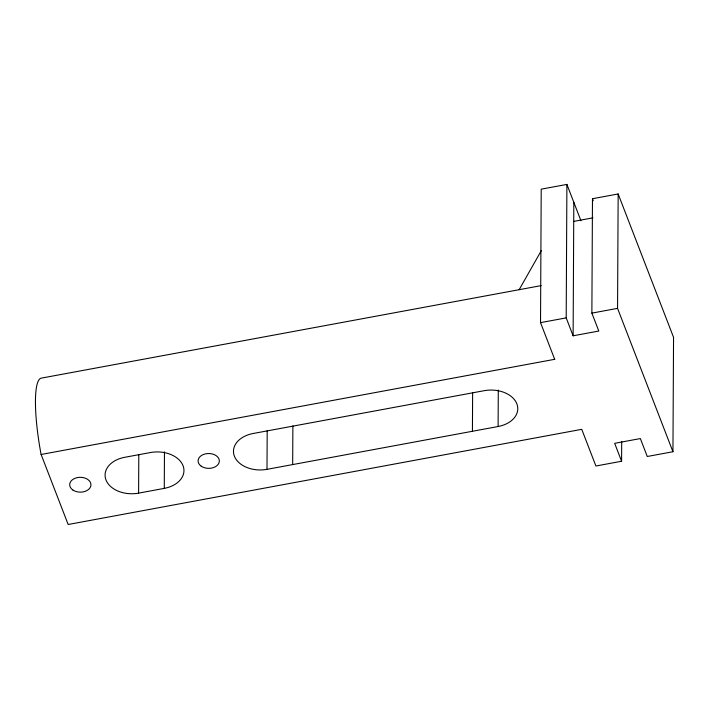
<?xml version="1.0" encoding="UTF-8"?>
<svg xmlns="http://www.w3.org/2000/svg" width="709" height="709" viewBox="0 0 709 709"><rect width="100%" height="100%" fill="white"/><g stroke="black" fill="none" stroke-linecap="round" stroke-linejoin="round"><path stroke-width="1.06" d="M138.601 493.136A26.596 18.54 0.3 0 1 105.995 479.975A26.596 18.54 0.3 0 1 124.749 457.296L150.432 452.537A26.596 18.54 0.3 0 1 183.037 465.698A26.596 18.54 0.3 0 1 164.275 488.377L138.601 493.136L138.804 454.451M164.275 488.377L164.47 451.899M266.992 469.34A26.596 18.54 0.3 0 1 234.387 456.179A26.596 18.54 0.3 0 1 253.148 433.5L484.256 390.677A26.596 18.54 0.3 0 1 516.861 403.838A26.596 18.54 0.3 0 1 498.108 426.517L266.992 469.34L267.196 430.655M292.675 464.59L292.879 425.896M472.424 431.276L472.628 392.591M498.108 426.517L498.294 390.047M541.18 285.621L41.326 378.127A74.472 14.091 79.5 0 0 40.927 453.627L41.113 454.478L554.686 359.312L540.524 322.639L541.215 189.17L566.899 184.411L580.946 220.765M41.113 454.478L68.17 524.5L581.743 429.335L595.914 466.008L621.589 461.249L614.668 443.329L640.351 438.57L647.273 456.49L672.947 451.73L673.55 337.333L618.159 193.965L592.476 198.724L591.873 313.121L598.804 331.041L573.12 335.8L566.199 317.88L566.899 184.411M573.12 335.8L573.82 202.331M672.947 451.73L617.557 308.362L618.159 193.965M621.589 461.249L621.696 441.397M519.139 289.706L541.321 250.623M573.723 221.403L592.981 217.831M540.524 322.639L566.199 317.88M591.873 313.121L617.557 308.362M592.476 198.724L593.247 200.709M554.509 358.462L554.686 359.312M201.205 466.176A10.635 7.418 0.3 0 0 218.992 462.88A10.635 7.418 0.3 0 0 205.938 453.769A10.635 7.418 0.3 0 0 201.205 466.176M72.805 489.963A10.635 7.418 0.3 0 0 90.601 486.666A10.635 7.418 0.3 0 0 77.547 477.565A10.635 7.418 0.3 0 0 72.805 489.963"/></g></svg>
